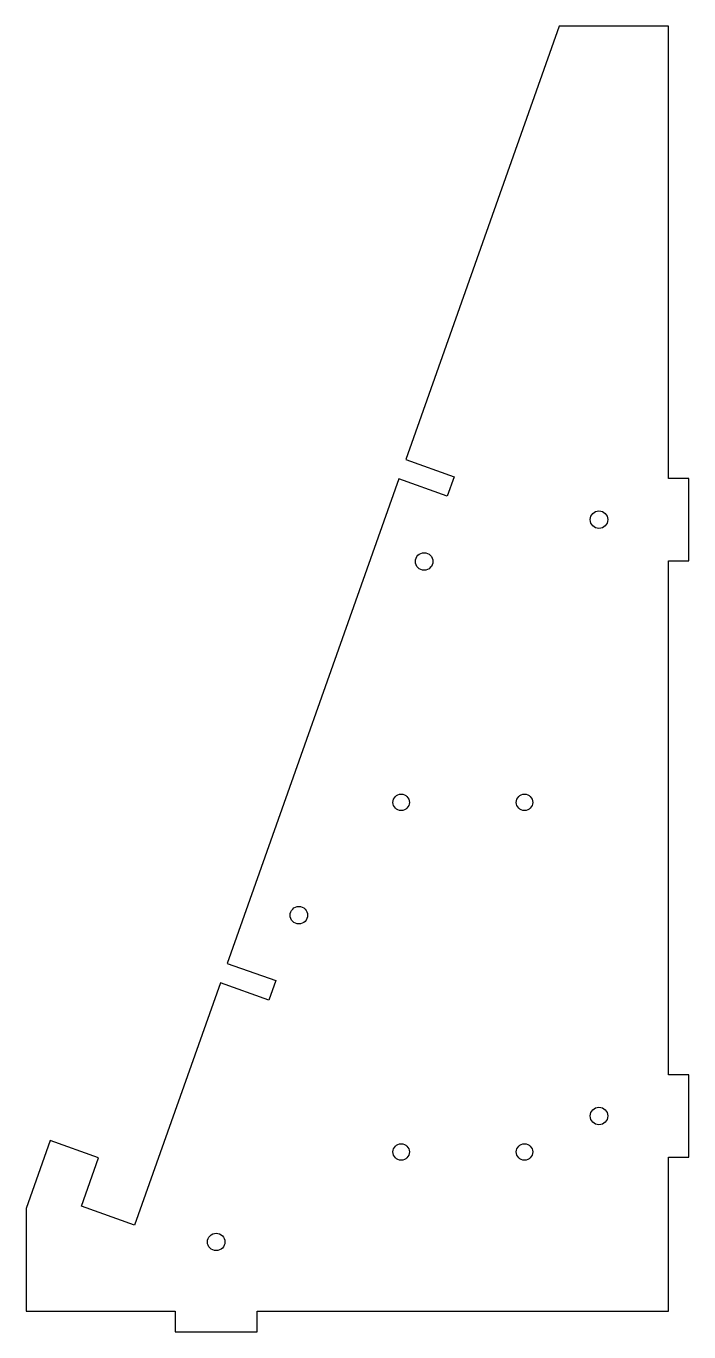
# Model space of a CAD drawing. Header units: millimetres. Extents: x -129 to 0, y 0 to 254.
import ezdxf

# ---------------------------------------------------------------- set-up
doc = ezdxf.new("R2010")
doc.units = ezdxf.units.MM
doc.layers.get('0').update_dxf_attribs({"linetype": 'CONTINUOUS'})

msp = doc.modelspace()

# ---------------------------------------------------------------- linework, layer by layer
msp.add_lwpolyline([(-4, 150), (0, 150), (0, 166), (-4, 166), (-4, 254), (-25.25, 254), (-55.12, 169.69), (-45.69, 166.35), (-47.03, 162.58), (-56.45, 165.92), (-89.84, 71.66), (-80.41, 68.32), (-81.75, 64.55), (-91.18, 67.89), (-107.87, 20.76), (-118.24, 24.43), (-114.9, 33.86), (-124.33, 37.2), (-129, 24), (-129, 4), (-100, 4), (-100, 0), (-84, 0), (-84, 4), (-4, 4), (-4, 34), (0, 34), (0, 50), (-4, 50)], close=True)
for centre, radius in [((-17.5, 158), 1.7), ((-51.53, 149.86), 1.7), ((-56, 103), 1.6), ((-32, 103), 1.6), ((-75.91, 81.05), 1.7), ((-17.5, 42), 1.7), ((-56, 35), 1.6), ((-32, 35), 1.6), ((-92, 17.5), 1.7)]:
    msp.add_circle(centre, radius)

doc.saveas('drawing.dxf')
